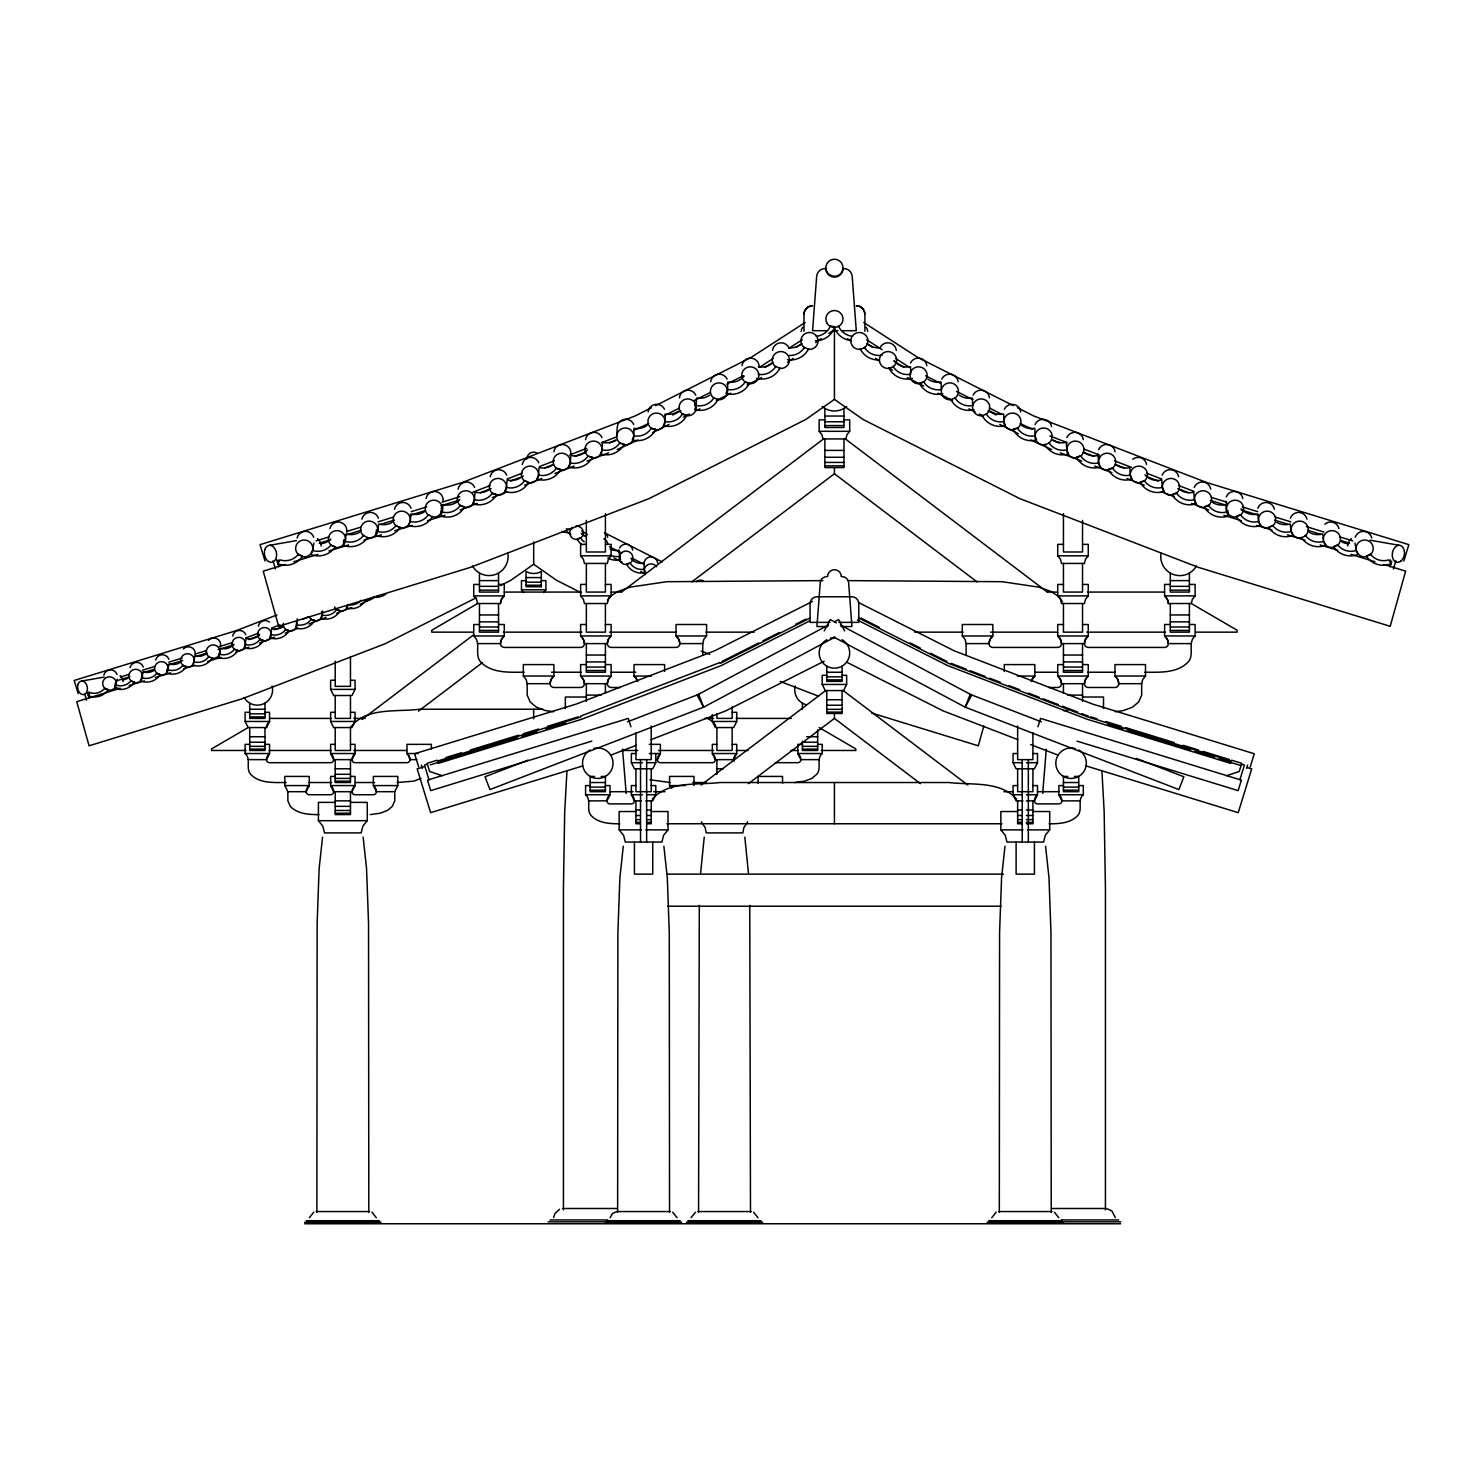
<?xml version="1.0" encoding="UTF-8"?>
<svg xmlns="http://www.w3.org/2000/svg" width="1483" height="1483" viewBox="0 0 1483 1483"><rect width="100%" height="100%" fill="white"/><g stroke="black" fill="none" stroke-linecap="round" stroke-linejoin="round"><path stroke-width="1.5" d="M655.69 429.94A8.583 8.453 1.4 0 0 664.792 419.392A8.583 8.453 1.4 0 0 651.612 414.554A8.583 8.453 1.4 0 0 651.519 428.402L655.69 429.403A20.058 19.742 1.4 0 1 632.277 439.95L633.816 435.854L634.001 428.309A16.739 16.498 1.4 0 0 647.144 425.399M651.519 428.402L655.69 429.403M699.309 905.316L698.567 1212.186M686.851 415.796A8.583 8.453 1.7 0 0 696.028 405.285A8.583 8.453 1.7 0 0 682.847 400.391A8.583 8.453 1.7 0 0 682.681 414.239L686.87 415.24A20.058 19.742 1.7 0 1 663.383 425.677L664.959 421.58L665.181 414.054A16.739 16.498 1.7 0 0 678.324 411.199M682.681 414.239L686.87 415.24M694.804 405.879L694.915 402.115M718.161 399.743A8.583 8.453 1.7 0 0 727.319 389.25A8.583 8.453 1.7 0 0 714.157 384.338A8.583 8.453 1.7 0 0 713.99 398.204L718.18 399.205A20.058 19.742 1.7 0 1 694.693 409.642L696.269 405.545L696.491 398.019A16.739 16.498 1.7 0 0 709.634 395.164M713.99 398.204L714.009 397.648A16.739 16.498 1.7 0 1 696.269 405.545M749.471 383.708A8.583 8.453 1.7 0 0 758.629 373.197A8.583 8.453 1.7 0 0 745.467 368.303A8.583 8.453 1.7 0 0 745.3 382.151L749.49 383.152A20.058 19.742 1.7 0 1 726.003 393.588L727.578 389.491L727.801 381.965A16.739 16.498 1.7 0 0 744.262 375.959M745.3 382.151L749.49 383.152M775.85 366.894A8.583 8.453 1.7 0 1 775.998 353.028A8.583 8.453 1.7 0 1 789.178 357.941A8.583 8.453 1.7 0 1 780.002 368.433L775.85 366.338A16.739 16.498 1.7 0 1 758.11 374.235M780.002 368.433L780.021 367.895A20.058 19.742 1.7 0 1 756.534 378.332M804.472 347.801A8.583 8.453 1.7 0 1 804.639 333.953A8.583 8.453 1.7 0 1 817.8 338.847A8.583 8.453 1.7 0 1 808.624 349.358L804.49 347.263A16.739 16.498 1.7 0 1 789.012 355.438M808.624 349.358L808.643 348.802A20.058 19.742 1.7 0 1 787.417 359.72M700.588 873.283L704.24 837.079M1042.679 793.479L1046.294 749.119M309.187 616.668A6.877 6.766 3.6 0 0 311.356 619.449L314.656 620.357A16.035 15.794 3.6 0 1 295.618 628.069L297.36 618.837M311.356 619.449L314.656 620.357M334.602 606.955A6.877 6.766 3.6 0 0 336.752 609.735L340.07 610.644A16.035 15.794 3.6 0 1 321.032 618.374L322.645 611.126M336.752 609.735L340.07 610.644M560.63 470.055A8.583 8.453 3.6 0 0 570.139 459.86A8.583 8.453 3.6 0 0 557.145 454.521A8.583 8.453 3.6 0 0 556.514 468.368L560.648 469.518A20.058 19.742 3.6 0 1 536.846 479.157L538.551 475.116L539.033 467.608A16.739 16.498 3.6 0 0 552.251 465.18M556.514 468.368L560.648 469.518M592.384 457.913A8.583 8.453 3.6 0 0 601.894 447.718A8.583 8.453 3.6 0 0 588.899 442.379A8.583 8.453 3.6 0 0 588.269 456.226L592.421 457.376A20.058 19.742 3.6 0 1 568.601 467.015L570.306 462.974L570.788 455.466A16.739 16.498 3.6 0 0 587.435 449.998M588.269 456.226L592.421 457.376M624.139 444.826A8.583 8.453 3.6 0 0 633.649 434.63A8.583 8.453 3.6 0 0 620.654 429.291A8.583 8.453 3.6 0 0 620.042 443.139L624.176 444.288A20.058 19.742 3.6 0 1 600.374 453.928L602.079 449.887L602.543 442.379A16.739 16.498 3.6 0 0 615.779 439.95M616.761 435.316L617.299 426.603A8.583 8.453 3.6 0 1 633.76 424.509M620.042 443.139L624.176 444.288M566.951 771.104L564.708 811.535L563.429 887.872L563.429 1209.868M212.106 658.322A6.877 6.766 5 0 0 219.91 650.37A6.877 6.766 5 0 0 209.622 645.846A6.877 6.766 5 0 0 208.862 656.895L212.143 657.896A16.035 15.794 5 0 1 192.92 665.144L194.885 655.949A13.403 13.199 5 0 0 205.525 654.281M208.862 656.895L208.899 656.468A13.403 13.199 5 0 1 194.366 661.956M237.762 650.777A6.877 6.766 5 0 0 245.566 642.806A6.877 6.766 5 0 0 235.278 638.283A6.877 6.766 5 0 0 234.518 649.35L237.799 650.333A16.035 15.794 5 0 1 218.576 657.581L220.541 648.386A13.403 13.199 5 0 0 233.962 644.345M218.576 657.581L220.541 648.386M234.518 649.35L237.799 650.333M263.418 640.916A6.877 6.766 5 0 0 271.222 632.963A6.877 6.766 5 0 0 260.934 628.44A6.877 6.766 5 0 0 260.174 639.488L263.455 640.489A16.035 15.794 5 0 1 244.232 647.737L246.197 638.543A13.403 13.199 5 0 0 259.618 634.502M260.174 639.488L263.455 640.489M283.364 623.323A6.877 6.766 5 0 0 285.83 629.645L289.111 630.646A16.035 15.794 5 0 1 269.887 637.894L271.852 628.699A13.403 13.199 5 0 0 282.493 627.012M285.83 629.645L289.111 630.646M432.517 516.436A20.058 19.742 5 0 1 408.474 525.501L410.272 521.497L410.939 513.989A16.739 16.498 5 0 0 424.231 511.895M428.402 515.194A8.583 8.453 5 0 1 429.366 501.365A8.583 8.453 5 0 1 442.231 507.019A8.583 8.453 5 0 1 432.461 516.974L428.457 514.638A16.739 16.498 5 0 1 410.272 521.497M464.531 507.52A8.583 8.453 5 0 0 474.3 497.565A8.583 8.453 5 0 0 461.435 491.911A8.583 8.453 5 0 0 460.471 505.74L464.587 506.982A20.058 19.742 5 0 1 440.544 516.047L441.044 510.412M440.544 516.047L442.342 512.043L443.009 504.554A16.739 16.498 5 0 0 459.786 499.493M460.471 505.74L464.587 506.982M496.601 495.211A8.583 8.453 5 0 0 506.37 485.256A8.583 8.453 5 0 0 493.505 479.602A8.583 8.453 5 0 0 492.541 493.431L496.657 494.673A20.058 19.742 5 0 1 472.614 503.738L474.412 499.734L475.079 492.226A16.739 16.498 5 0 0 488.37 490.15M492.541 493.431L496.657 494.673M506.482 487.425A16.739 16.498 5 0 0 524.667 480.585L528.727 482.364A20.058 19.742 5 0 1 504.683 491.429L506.482 487.425L507.149 479.917A16.739 16.498 5 0 0 520.44 477.841M524.611 481.122A8.583 8.453 5 0 1 525.575 467.293A8.583 8.453 5 0 1 538.44 472.947A8.583 8.453 5 0 1 528.671 482.902L524.667 480.585M160.145 675.025A6.877 6.766 7.5 0 0 168.283 667.406A6.877 6.766 7.5 0 0 158.199 662.438A6.877 6.766 7.5 0 0 156.957 673.449L160.201 674.598A16.035 15.794 7.5 0 1 140.663 680.994L143.035 671.892A13.403 13.199 7.5 0 0 153.731 670.687M156.957 673.449L160.201 674.598M186.191 667.072A6.877 6.766 7.5 0 0 194.347 659.453A6.877 6.766 7.5 0 0 184.263 654.485A6.877 6.766 7.5 0 0 183.021 665.496L186.246 666.627A16.035 15.794 7.5 0 1 166.726 673.041L167.245 669.055M166.726 673.041L169.099 663.939A13.403 13.199 7.5 0 0 179.795 662.734M183.021 665.496L186.246 666.627M343.407 543.445L343.889 539.701M367.562 537.291A20.058 19.742 7.5 0 1 343.166 545.299L345.131 541.388L346.114 533.917A16.739 16.498 7.5 0 0 359.479 532.416M363.52 535.882A8.583 8.453 7.5 0 1 365.078 522.109A8.583 8.453 7.5 0 1 377.683 528.319A8.583 8.453 7.5 0 1 367.506 537.828L363.595 535.344A16.739 16.498 7.5 0 1 345.131 541.388M400.076 527.892A8.583 8.453 7.5 0 0 410.253 518.364A8.583 8.453 7.5 0 0 397.666 512.154A8.583 8.453 7.5 0 0 396.091 525.927L400.15 527.355A20.058 19.742 7.5 0 1 375.737 535.363L376.478 529.765M375.737 535.363L377.702 531.452L378.684 523.981A16.739 16.498 7.5 0 0 392.068 522.461M396.091 525.927L400.15 527.355M246.085 750.472L211.531 750.472L211.531 748.934L248.18 727.56L266.495 727.56L269.554 721.461L269.554 712.303L264.975 712.303M394.756 791.7L397.796 785.582L397.796 776.425L373.382 776.425L373.382 785.582A8.008 8.008 0 0 1 376.422 791.7L394.756 791.7L394.756 800.857L392.309 806.344L387.415 810.478L380.093 813.222L370.324 814.593M473.355 632.147L431.757 632.147L431.757 630.238L477.563 603.525L500.457 603.525L501.514 599.28L504.276 595.888L504.276 584.432L498.548 584.432M732.157 744.355L736.736 744.355L736.736 753.531A8.008 8.008 0 0 0 733.696 759.63L715.362 759.63A3.059 3.059 0 0 1 712.322 762.688L660.398 762.688A3.059 3.059 0 0 1 657.358 759.63L660.398 753.531L660.398 744.355L649.294 744.355M702.757 643.603L703.813 639.358L706.575 635.966L706.575 624.51L676.026 624.51L676.026 635.966A10.01 10.01 0 0 1 679.844 643.603L702.757 643.603L702.757 655.041M794.758 782.523L804.528 781.152L811.85 778.408L816.744 774.293C821.99 768.268 815.91 758.777 822.231 753.531L822.231 744.355L817.652 744.355M1049.074 823.751C1059.066 823.862 1070.504 823.232 1077.789 815.502C1083.035 809.496 1076.955 800.004 1083.294 794.74L1083.294 785.582L1078.716 785.582M1141.688 683.682L1142.744 679.436L1145.506 676.044L1145.506 664.588L1114.975 664.588L1114.975 676.044A10.01 10.01 0 0 1 1118.794 683.682L1141.688 683.682L1141.688 695.119L1138.629 701.997L1132.53 707.15L1123.372 710.579L1115.235 711.729M1195.502 632.147L1237.119 632.147L1237.119 630.238L1191.312 603.525L1192.369 599.28L1195.131 595.888L1195.131 584.432L1189.403 584.432M1144.802 672.225C1159.521 672.207 1177.15 673.504 1188.254 661.919C1194.816 654.392 1187.197 642.528 1195.131 635.966L1195.131 624.51L1189.403 624.51M108.037 690.114A6.877 6.766 8.5 0 0 116.323 682.643A6.877 6.766 8.5 0 0 106.331 677.509A6.877 6.766 8.5 0 0 104.885 688.501L108.111 689.688A16.035 15.794 8.5 0 1 88.461 695.749L89.054 691.782M104.885 688.501L108.111 689.688M114.97 686.258L115.563 682.291M134.249 682.625A6.877 6.766 8.5 0 0 142.535 675.154A6.877 6.766 8.5 0 0 132.543 670.001A6.877 6.766 8.5 0 0 131.097 680.994L134.304 682.18A16.035 15.794 8.5 0 1 114.673 688.26L117.194 679.195M131.097 680.994L134.304 682.18M302.365 556.7A8.583 8.453 8.5 0 0 312.728 547.375A8.583 8.453 8.5 0 0 300.233 540.943A8.583 8.453 8.5 0 0 298.435 554.679L302.458 556.181A20.058 19.742 8.5 0 1 277.914 563.744L278.47 560.018M298.435 554.679L302.458 556.181M335.139 547.338A8.583 8.453 8.5 0 0 345.483 537.995A8.583 8.453 8.5 0 0 332.989 531.563A8.583 8.453 8.5 0 0 331.191 545.299L335.214 546.801A20.058 19.742 8.5 0 1 310.67 554.382L312.709 550.49L313.821 543.038M331.191 545.299L335.214 546.801M322.553 837.079L319.123 868.686L317.14 923.446L316.88 1212.186M623.286 846.237L619.875 877.843L617.892 932.603L617.632 1212.278M1004.973 846.237L1001.563 877.843L999.579 932.603L999.32 1212.278M983.859 725.947L978.298 745.801L871.522 712.989M1037.952 726.818L1040.547 718.402L1241.364 780.132L1238.138 790.643L1077.029 741.129M1239.918 779.687L1244.404 765.098L1241.475 764.19L1239.232 771.494L1226.775 775.646M1246.61 768.287L1247.592 765.117M1250.243 766.878L1254.266 753.753L1092.526 704.036L954.125 650.777L858.36 602.413M1390.053 566.821L1391.74 561.353M1393.39 568.953L1395.892 560.852M1403.808 561.056L1408.85 544.65L1206.68 482.513L1033.67 415.926L1017.394 407.714M553.548 1217.58L555.068 1213.354L559.517 1209.275M309.372 1217.728L313.766 1212.167M610.106 1217.728L612.46 1213.52L616.872 1211.555L670.297 1211.555M691.059 1217.728L695.453 1212.167M991.793 1217.728L996.187 1212.167M441.192 508.539L443.009 504.554M88.461 695.749L90.092 692.654A13.403 13.199 8.5 0 0 104.941 688.056M277.914 563.744L279.953 559.87A16.739 16.498 8.5 0 0 298.509 554.141M824.233 630.905L830.276 619.597L836.319 622.823M607.455 600.244L609.513 596.982L617.688 591.532L629.96 587.157L666.757 581.707L822.88 580.613M652.316 799.115C668.351 780.67 697.844 785.23 719.922 782.523L948.935 782.523C971.013 785.23 1000.506 780.67 1016.559 799.115M543.686 592.514L545.892 589.808L545.892 580.65L541.314 580.65M747.636 821.86L743.836 827.736L742.853 832.908L706.205 832.908L705.222 827.736L701.422 821.86M350.47 680.234L355.049 680.234L355.049 689.391L352.009 695.508L333.675 695.508L330.635 689.391L330.635 680.234L335.214 680.234M350.47 712.303L355.049 712.303L355.049 721.461L352.009 727.56L333.675 727.56L330.635 721.461L330.635 712.303L335.214 712.303M605.416 544.354L611.144 544.354L611.144 555.81L608.382 559.202L607.326 563.447L584.432 563.447L583.375 559.202L580.613 555.81L580.613 544.354L586.341 544.354M605.416 584.432L611.144 584.432L611.144 595.888L608.382 599.28L607.326 603.525L584.432 603.525L583.375 599.28L580.613 595.888L580.613 584.432L586.341 584.432M843.975 419.856L849.703 419.856L849.703 431.312L846.941 434.704L845.885 438.949L822.972 438.949L821.934 434.704L819.172 431.312L819.172 419.856L824.882 419.856M655.801 753.531L655.801 762.688L652.742 768.787L634.427 768.787L631.369 762.688L631.369 753.531L635.947 753.531M651.222 785.582L655.801 785.582L655.801 794.74L652.742 800.857L645.884 800.857M732.157 712.303L736.736 712.303L736.736 721.461L733.696 727.56L715.362 727.56L712.322 721.461L712.322 714.584M842.066 675.303L846.645 675.303L846.645 684.46L843.586 690.559L825.271 690.559L822.212 684.46L822.212 675.303L826.791 675.303M1082.534 544.354L1088.262 544.354L1088.262 555.81L1085.5 559.202L1084.444 563.447L1061.531 563.447L1060.475 559.202L1057.713 555.81L1057.713 544.354L1063.441 544.354M1082.534 584.432L1088.262 584.432L1088.262 595.888L1085.5 599.28L1084.444 603.525L1061.531 603.525L1060.475 599.28L1057.713 595.888L1057.713 584.432L1063.441 584.432M1032.909 753.531L1037.488 753.531L1037.488 762.688L1034.43 768.787L1016.115 768.787L1013.056 762.688L1013.056 753.531L1017.635 753.531M350.47 802.377L367.265 802.377L367.265 820.692L362.853 826.124L361.166 832.908L324.517 832.908L322.831 826.124L318.419 820.692L318.419 802.377L335.214 802.377M651.222 811.535L668.017 811.535L668.017 829.868L663.605 835.281L661.919 842.066L625.27 842.066L623.583 835.281L619.153 829.868L619.153 811.535L635.947 811.535M1032.909 811.535L1049.704 811.535L1049.704 829.868L1045.293 835.281L1043.587 842.066L1006.957 842.066L1005.27 835.281L1000.84 829.868L1000.84 811.535L1017.635 811.535M361.963 719.477L473.652 634.78M418.484 711.099L482.494 662.567M621.637 591.995L823.473 438.949M691.801 581.911L834.428 473.744L834.428 467.571M701.051 785.063L825.66 690.559M748.414 783.636L834.428 718.402L834.428 713.471M787.547 362.334L793.164 358.385M815.687 342.592L821.304 338.643M828.812 333.378L834.428 329.43L834.428 399.372L863.069 419.467L1019.841 498.64L1198.635 567.433L1390.201 626.308L1405.624 571.159L1383.732 564.43M533.676 541.87L533.676 564.244L510.782 580.335L500.494 585.525M834.428 399.372L805.807 419.467L649.016 498.64L470.222 567.433L278.656 626.308L263.233 571.159L285.125 564.43M805.139 322.497L751.214 357.347L655.542 405.656M759.556 367.283L773.144 358.515M788.659 348.486L802.229 339.718M765.024 367.506L772.791 362.482M796.111 347.411L801.932 343.648M828.496 624.992L697.158 695.064L703.628 707.187L834.966 637.115M834.558 621.748L838.599 619.597L844.624 630.905M1333.643 546.801L1337.592 544.762A16.739 16.498 -8.5 0 0 1356.148 550.49L1358.187 554.382A20.058 19.742 -8.5 0 1 1333.643 546.801L1337.666 545.299A8.583 8.453 -8.5 0 0 1335.868 531.563A8.583 8.453 -8.5 0 0 1323.374 537.995A8.583 8.453 -8.5 0 0 1333.736 547.338M1366.418 556.181L1370.348 554.141A16.739 16.498 -8.5 0 0 1388.904 559.87L1390.961 563.744A20.058 19.742 -8.5 0 1 1366.418 556.181L1370.44 554.679A8.583 8.453 -8.5 0 0 1368.624 540.943A8.583 8.453 -8.5 0 0 1356.148 547.375A8.583 8.453 -8.5 0 0 1366.492 556.7M651.482 407.714L635.187 415.926L462.195 482.513L260.007 544.65L265.068 561.056M648.646 423.563L633.982 430.2M665.088 415.259L679.492 407.992M693.877 400.725L710.338 392.42M726.781 384.116L743.224 375.811M672.615 414.98L680.864 410.828M638.135 440.006L617.169 449.553M652.539 432.721L669 424.416M683.403 417.131L689.576 414.017M695.749 410.902L699.865 408.826M716.326 400.521L730.73 393.236M747.191 384.931L761.595 377.646M379.166 595.48L360.332 604.211M476.228 597.779L385.358 643.659L242.322 698.697L89.073 745.801L76.727 701.681L120.383 688.26M812.554 601.394L714.732 650.777L576.331 704.036L414.591 753.753L418.632 766.878M721.98 661.474L758.851 642.862M762.929 640.804L779.316 632.537M795.704 624.269L805.936 619.097M720.312 663.364L810.441 617.855M809.44 621.043L721.294 665.552L581.614 719.292L438.171 763.393M824.177 661.196L725.799 710.858L651.074 739.609M1268.725 527.355L1272.692 525.39A16.739 16.498 -7.5 0 0 1291.155 531.452L1293.12 535.363A20.058 19.742 -7.5 0 1 1268.725 527.355L1272.766 525.927A8.583 8.453 -7.5 0 0 1271.209 512.154A8.583 8.453 -7.5 0 0 1258.604 518.364A8.583 8.453 -7.5 0 0 1268.781 527.892M1305.355 535.882L1301.37 537.828A8.583 8.453 -7.5 0 1 1291.174 528.319A8.583 8.453 -7.5 0 1 1303.779 522.109A8.583 8.453 -7.5 0 1 1305.355 535.882L1305.281 535.344A16.739 16.498 -7.5 0 0 1323.726 541.388L1325.709 545.299A20.058 19.742 -7.5 0 1 1301.295 537.291M1140.149 482.364L1144.209 480.585A16.739 16.498 -5 0 0 1162.375 487.425L1164.174 491.429A20.058 19.742 -5 0 1 1140.149 482.364L1144.246 481.122A8.583 8.453 -5 0 0 1143.282 467.293A8.583 8.453 -5 0 0 1130.435 472.947A8.583 8.453 -5 0 0 1140.186 482.902M1172.219 494.673L1176.279 492.894A16.739 16.498 -5 0 0 1194.445 499.734L1196.243 503.738A20.058 19.742 -5 0 1 1172.219 494.673L1176.316 493.431A8.583 8.453 -5 0 0 1175.352 479.602A8.583 8.453 -5 0 0 1162.505 485.256A8.583 8.453 -5 0 0 1172.256 495.211M1204.289 506.982L1208.348 505.202A16.739 16.498 -5 0 0 1226.515 512.043L1228.313 516.047A20.058 19.742 -5 0 1 1204.289 506.982L1208.385 505.74A8.583 8.453 -5 0 0 1207.422 491.911A8.583 8.453 -5 0 0 1194.575 497.565A8.583 8.453 -5 0 0 1204.326 507.52M1236.359 516.436L1240.418 514.638A16.739 16.498 -5 0 0 1258.585 521.497L1260.383 525.501A20.058 19.742 -5 0 1 1236.359 516.436L1240.455 515.194A8.583 8.453 -5 0 0 1239.491 501.365A8.583 8.453 -5 0 0 1226.645 507.019A8.583 8.453 -5 0 0 1236.396 516.974M1044.718 444.826L1048.833 443.139A8.583 8.453 -3.6 0 0 1048.203 429.291A8.583 8.453 -3.6 0 0 1035.208 434.63A8.583 8.453 -3.6 0 0 1044.718 444.826L1044.681 444.288A20.058 19.742 -3.6 0 0 1068.501 453.928L1066.796 449.887L1066.314 442.379A16.739 16.498 -3.6 0 1 1053.078 439.95M1076.454 457.376L1080.551 455.689A16.739 16.498 -3.6 0 0 1098.551 462.974L1100.256 467.015A20.058 19.742 -3.6 0 1 1076.454 457.376L1080.588 456.226A8.583 8.453 -3.6 0 0 1079.958 442.379A8.583 8.453 -3.6 0 0 1066.963 447.718A8.583 8.453 -3.6 0 0 1076.473 457.913M1108.209 469.518L1112.306 467.831A16.739 16.498 -3.6 0 0 1130.306 475.116L1132.011 479.157A20.058 19.742 -3.6 0 1 1108.209 469.518L1112.343 468.368A8.583 8.453 -3.6 0 0 1111.731 454.521A8.583 8.453 -3.6 0 0 1098.736 459.86A8.583 8.453 -3.6 0 0 1108.246 470.055M528.17 760.112L485.015 776.758L489.946 789.586L703.628 707.187L698.697 694.359L627.457 721.832M472.836 492.208L490.039 485.59M507.223 478.972L522.257 473.188M539.441 466.57L554.475 460.787M569.528 455.003L586.712 448.385M601.746 442.601L616.78 436.818M480.344 492.69L491.095 488.556M510.449 481.104L523.369 476.136M544.873 467.849L553.493 464.55M574.996 456.263L585.766 452.13M609.42 443.009L615.871 440.525M460.119 509.985L477.322 503.367M492.393 497.565L507.446 491.763M524.667 485.145L541.87 478.527M554.79 473.559L574.143 466.107M587.064 461.139L608.568 452.853M276.969 614.944L235.89 630.757L74.15 680.475L78.191 693.599M245.677 638.024L258.543 633.093M271.389 628.143L279.953 624.844M248.662 639.581L259.377 635.447M274.392 629.682L282.975 626.364M235.927 652.094L248.792 647.144M259.525 643.01L274.54 637.227M285.255 633.111L298.12 628.143M308.853 624.028L326.019 617.429M336.734 613.295L351.749 607.511M580.52 716.159L719.941 662.512M610.514 755.236L636.133 745.374M421.005 778.408L413.683 781.152L397.147 782.523M860.233 349.358L864.404 347.801A8.583 8.453 -1.7 0 0 864.237 333.953A8.583 8.453 -1.7 0 0 851.075 338.847A8.583 8.453 -1.7 0 0 860.233 349.358L860.214 348.802A20.058 19.742 -1.7 0 0 879.104 359.961M888.855 368.433L893.026 366.894A8.583 8.453 -1.7 0 0 892.859 353.028A8.583 8.453 -1.7 0 0 879.697 357.941A8.583 8.453 -1.7 0 0 888.855 368.433L888.855 367.895A20.058 19.742 -1.7 0 0 912.323 378.332M919.404 383.708A8.583 8.453 -1.7 0 1 910.228 373.197A8.583 8.453 -1.7 0 1 923.39 368.303A8.583 8.453 -1.7 0 1 923.557 382.151L919.404 383.708L923.538 381.613A16.739 16.498 -1.7 0 0 941.297 389.491L941.056 381.965A16.739 16.498 -1.7 0 1 927.913 379.11M950.714 399.743L954.867 398.204A8.583 8.453 -1.7 0 0 954.7 384.338A8.583 8.453 -1.7 0 0 941.538 389.25A8.583 8.453 -1.7 0 0 950.714 399.743L950.696 399.205A20.058 19.742 -1.7 0 0 974.164 409.642M580.539 537.828L577.221 539.497L580.539 537.828A13.403 13.199 -1.7 0 0 584.228 541.851M982.024 415.796L986.176 414.239A8.583 8.453 -1.7 0 0 986.01 400.391A8.583 8.453 -1.7 0 0 972.848 405.285A8.583 8.453 -1.7 0 0 982.024 415.796L982.006 415.24A20.058 19.742 -1.7 0 0 1005.474 425.677L1003.898 421.58L1003.676 414.054A16.739 16.498 -1.7 0 1 990.533 411.199M626.697 564.115L630.015 562.873A13.403 13.199 -1.7 0 0 644.215 569.194L645.476 572.457A16.035 15.794 -1.7 0 1 626.697 564.115L630.034 563.318A6.877 6.766 -1.7 0 0 629.904 552.232A6.877 6.766 -1.7 0 0 619.375 556.144A6.877 6.766 -1.7 0 0 626.697 564.541M1013.167 429.403L1017.338 427.864A16.739 16.498 -1.4 0 0 1035.041 435.854L1036.598 439.95A20.058 19.742 -1.4 0 1 1013.167 429.403L1017.357 428.402A8.583 8.453 -1.4 0 0 1017.264 414.554A8.583 8.453 -1.4 0 0 1004.065 419.392A8.583 8.453 -1.4 0 0 1013.186 429.94M316.083 540.887L329.356 536.809M347.022 531.377L360.295 527.299M377.98 521.868L393.458 517.104M411.143 511.672L426.603 506.908M442.082 502.162L459.767 496.731M319.234 543.204L330.301 539.812M345.78 535.048L361.259 530.284M381.168 524.166L394.441 520.088M409.92 515.342L425.399 510.578M440.877 505.814L458.581 500.383M293.894 561.742L317.974 554.345M328.911 550.972L348.616 544.928M363.947 540.22L381.465 534.825M394.589 530.784L412.107 525.408M427.438 520.7L444.937 515.324M120.253 677.082L129.077 674.376M142.294 670.297L155.511 666.238M168.747 662.178L181.964 658.118M195.181 654.04L206.211 650.666M219.428 646.588L232.646 642.528M116.601 680.827L129.837 676.767M143.054 672.707L154.084 669.315M167.319 665.237L182.743 660.491M195.978 656.431L207.008 653.039M218.038 649.665L233.461 644.92M129.114 685.572L144.389 680.882M155.307 677.527L170.601 672.837M183.688 668.814L194.607 665.459M207.694 661.437L220.8 657.395M427.123 763.319L437.207 760.223M446.012 757.498L461.454 752.752M470.278 750.046L518.79 735.142M523.184 733.788L538.626 729.043M547.449 726.336L578.314 716.845M437.466 761.094L580.817 717.031M423.712 766.878L417.168 768.88L430.626 812.665L582.763 765.914M430.274 764.857L517.586 738.015M521.942 736.68L537.235 731.99M545.966 729.302L565.616 723.259M591.828 741.129L430.719 790.643L427.493 780.132L628.329 718.402L630.905 726.818M269.739 545.299L296.507 540.591M81.936 680.994L104.236 677.082M826.383 330.69L812.573 330.69L816.67 276.32A8.416 8.36 0 0 1 825.067 268.571L825.846 268.571A8.583 8.546 0 0 0 834.428 277.117A8.583 8.546 0 0 0 843.011 268.571L843.808 268.571A8.416 8.36 0 0 1 852.187 276.32L856.284 330.69L842.492 330.69M833.279 330.69L837.876 330.69M824.882 416.037L843.975 416.037M824.882 421.765L843.975 421.765M824.882 425.584L843.975 425.584M819.172 431.312L849.703 431.312M824.882 450.406L843.975 450.406M824.882 457.265L843.975 457.265M824.882 462.418L843.975 462.418M824.882 465.847L843.975 465.847M580.613 555.81L611.144 555.81M1057.713 555.81L1088.262 555.81M526.057 577.591L541.314 577.591M479.454 580.613L498.548 580.613M526.057 580.65L521.478 580.65L521.478 589.808L523.684 592.514M848.276 580.613L1002.1 581.707L1038.916 587.157L1051.169 591.532L1059.363 596.982L1062.421 601.876M1170.309 580.613L1189.403 580.613M526.057 582.17L541.314 582.17M479.454 584.432L473.744 584.432L473.744 595.888L476.506 599.28L477.563 603.525M1170.309 584.432L1164.6 584.432L1164.6 595.888A10.01 10.01 0 0 1 1168.4 603.525L1191.312 603.525M526.057 585.229L541.314 585.229M479.454 586.341L498.548 586.341M1170.309 586.341L1189.403 586.341M521.478 589.808L545.892 589.808M479.454 590.16L498.548 590.16M1170.309 590.16L1189.403 590.16M504.276 592.069L581.206 592.069M611.237 592.069L621.507 592.069M1047.369 592.069L1057.62 592.069M1087.651 592.069L1164.6 592.069M473.744 595.888L504.276 595.888A10.01 10.01 0 0 0 500.457 603.525M580.613 595.888L611.144 595.888M1057.713 595.888L1088.262 595.888M1195.131 595.888L1164.6 595.888L1167.362 599.28L1168.4 603.525M479.454 614.963L498.548 614.963M1170.309 614.963L1189.403 614.963M479.454 621.84L498.548 621.84M1170.309 621.84L1189.403 621.84M829.998 622.378L810.07 622.378L810.07 603.637A6.877 6.877 0 0 1 816.948 596.778L851.928 596.778A6.877 6.877 0 0 1 858.787 603.637L858.787 622.378L838.859 622.378M479.454 624.51L473.744 624.51L473.744 635.966C481.66 642.528 474.059 654.392 480.603 661.919C491.707 673.504 509.336 672.207 524.055 672.225M498.548 624.51L504.276 624.51L504.276 635.966A10.01 10.01 0 0 0 500.457 643.603L477.563 643.603M586.341 624.51L580.613 624.51L580.613 635.966A10.01 10.01 0 0 1 584.432 643.603L607.326 643.603A3.819 3.819 0 0 0 611.144 647.422L676.026 647.422A3.819 3.819 0 0 0 679.844 643.603L678.788 639.358L676.026 635.966L706.575 635.966M605.416 624.51L611.144 624.51L611.144 635.966A10.01 10.01 0 0 0 607.326 643.603L608.382 639.358L611.144 635.966L580.613 635.966L583.375 639.358L584.432 643.603A3.819 3.819 0 0 1 580.613 647.422L504.276 647.422A3.819 3.819 0 0 1 500.457 643.603L501.514 639.358L504.276 635.966L473.744 635.966M1063.441 624.51L1057.713 624.51L1057.713 635.966A10.01 10.01 0 0 1 1061.531 643.603L1084.444 643.603A3.819 3.819 0 0 0 1088.262 647.422L1164.6 647.422A3.819 3.819 0 0 0 1168.4 643.603L1191.312 643.603M1082.534 624.51L1088.262 624.51L1088.262 635.966A10.01 10.01 0 0 0 1084.444 643.603L1085.5 639.358L1088.262 635.966L1057.713 635.966L1060.475 639.358L1061.531 643.603A3.819 3.819 0 0 1 1057.713 647.422L992.831 647.422A3.819 3.819 0 0 1 989.013 643.603L966.119 643.603L965.062 639.358L962.3 635.966L962.3 624.51L992.831 624.51L992.831 635.966A10.01 10.01 0 0 0 989.013 643.603L990.069 639.358L992.831 635.966L962.3 635.966M1170.309 624.51L1164.6 624.51L1164.6 635.966A10.01 10.01 0 0 1 1168.4 643.603L1167.362 639.358L1164.6 635.966L1195.131 635.966M827.866 626.549L816.948 626.549L820.229 582.8A6.729 6.729 0 0 1 826.939 576.572L827.57 576.572A6.877 6.877 0 0 1 834.428 569.713A6.877 6.877 0 0 1 841.306 576.572L841.918 576.572A6.729 6.729 0 0 1 848.647 582.8L851.928 626.549L840.991 626.549M479.454 626.994L498.548 626.994M1170.309 626.994L1189.403 626.994M479.454 630.423L498.548 630.423M1170.309 630.423L1189.403 630.423M503.404 632.147L582.003 632.147M609.513 632.147L676.026 632.147M705.815 632.147L754.05 632.147M914.826 632.147L963.06 632.147M990.625 632.147L1057.713 632.147M1086.854 632.147L1165.453 632.147M586.341 655.041L605.416 655.041M1063.441 655.041L1082.534 655.041M586.341 661.919L605.416 661.919M1063.441 661.919L1082.534 661.919M586.341 664.588L580.613 664.588L580.613 676.044A10.01 10.01 0 0 1 584.432 683.682L607.326 683.682A3.819 3.819 0 0 0 611.144 687.482L620.302 687.482M605.416 664.588L611.144 664.588L611.144 676.044A10.01 10.01 0 0 0 607.326 683.682L608.382 679.436L611.144 676.044L580.613 676.044L583.375 679.436L584.432 683.682A3.819 3.819 0 0 1 580.613 687.482L553.901 687.482A3.819 3.819 0 0 1 550.082 683.682L527.169 683.682L526.113 679.436L523.351 676.044L523.351 664.588L553.901 664.588L553.901 676.044A10.01 10.01 0 0 0 550.082 683.682L551.138 679.436L553.901 676.044L523.351 676.044M1063.441 664.588L1057.713 664.588L1057.713 676.044A10.01 10.01 0 0 1 1061.531 683.682L1084.444 683.682A3.819 3.819 0 0 0 1088.262 687.482L1114.975 687.482A3.819 3.819 0 0 0 1118.794 683.682L1117.737 679.436L1114.975 676.044L1145.506 676.044M1082.534 664.588L1088.262 664.588L1088.262 676.044A10.01 10.01 0 0 0 1084.444 683.682L1085.5 679.436L1088.262 676.044L1057.713 676.044L1060.475 679.436L1061.531 683.682A3.819 3.819 0 0 1 1057.713 687.482L1048.555 687.482M586.341 667.072L605.416 667.072M1063.441 667.072L1082.534 667.072M586.341 670.501L605.416 670.501M1063.441 670.501L1082.534 670.501M551.435 672.225L581.114 672.225M611.144 672.225L635.799 672.225M826.791 672.244L842.066 672.244M1034.819 672.225L1057.713 672.225M1087.762 672.225L1115.142 672.225M651.5 676.044L634.038 676.044L634.038 664.588L664.588 664.588L664.588 671.465M1017.375 676.044L1034.819 676.044L1034.819 664.588L1004.288 664.588L1004.288 671.465M826.791 676.823L842.066 676.823M826.791 679.881L842.066 679.881M822.212 684.46L846.645 684.46M330.635 689.391L355.049 689.391M586.341 695.119L601.171 695.119M1067.686 695.119L1082.534 695.119M586.341 697.029L565.338 697.029L565.338 708.485M1082.534 697.029L1103.519 697.029L1103.519 708.485M826.791 699.735L842.066 699.735M826.791 705.222L842.066 705.222M249.7 709.245L264.975 709.245M542.852 709.245L419.17 709.245C396.814 712.211 365.374 706.853 350.47 727.56L350.47 750.472L335.214 750.472L335.214 727.56M826.791 709.337L842.066 709.337M1063.441 710.579L1067.686 710.579M826.791 712.1L842.066 712.1M249.7 712.303L245.121 712.303L245.121 721.461L248.18 727.56M249.7 713.824L264.975 713.824M249.7 716.882L264.975 716.882M269.554 718.402L331.172 718.402M353.825 718.402L365.152 718.402M704.481 718.402L713.545 718.402M736.198 718.402L791.329 718.402M245.121 721.461L269.554 721.461A8.008 8.008 0 0 0 266.495 727.56M330.635 721.461L355.049 721.461M712.322 721.461L736.736 721.461M249.7 736.736L264.975 736.736M806.752 736.736L817.652 736.736M249.7 742.223L264.975 742.223M802.396 742.223L817.652 742.223M249.7 744.355L245.121 744.355L245.121 753.531C251.461 758.777 245.381 768.268 250.627 774.293C259.729 783.765 274.207 782.468 286.219 782.523M264.975 744.355L269.554 744.355L269.554 753.531A8.008 8.008 0 0 0 266.495 759.63L248.18 759.63M335.214 744.355L330.635 744.355L330.635 753.531A8.008 8.008 0 0 1 333.675 759.63L352.009 759.63A3.059 3.059 0 0 0 355.049 762.688L406.972 762.688A3.059 3.059 0 0 0 410.012 759.63L416.89 759.63M350.47 744.355L355.049 744.355L355.049 753.531A8.008 8.008 0 0 0 352.009 759.63L355.049 753.531L330.635 753.531L333.675 759.63A3.059 3.059 0 0 1 330.635 762.688L269.554 762.688A3.059 3.059 0 0 1 266.495 759.63L269.554 753.531L245.121 753.531M716.901 744.355L712.322 744.355L712.322 753.531A8.008 8.008 0 0 1 715.362 759.63L712.322 753.531L736.736 753.531L733.696 759.63A3.059 3.059 0 0 0 734.104 761.15M802.396 744.355L797.817 744.355L797.817 753.531A8.008 8.008 0 0 1 800.857 759.63L819.191 759.63M249.7 746.338L264.975 746.338M802.396 746.338L817.652 746.338M249.7 749.1L264.975 749.1M802.396 749.1L817.652 749.1M269.127 750.472L331.321 750.472M353.751 750.472L406.972 750.472M621.562 750.472L637.764 750.472M658.563 750.472L713.62 750.472M736.05 750.472L748.044 750.472M791.032 750.472L798.243 750.472M821.267 750.472L855.821 750.472L855.821 748.934L819.191 727.56M418.076 753.531L406.972 753.531L406.972 744.355L431.386 744.355L431.386 748.934M649.294 753.531L660.398 753.531A8.008 8.008 0 0 0 657.358 759.63M822.231 753.531L797.817 753.531L800.857 759.63A3.059 3.059 0 0 1 797.817 762.688L775.201 762.688M631.369 762.688L642.473 762.688M646.922 762.688L655.801 762.688M1013.056 762.688L1021.935 762.688M1026.384 762.688L1037.488 762.688M335.214 768.787L350.47 768.787M716.901 768.787L723.444 768.787M335.214 774.293L350.47 774.293M335.214 776.425L330.635 776.425L330.635 785.582A8.008 8.008 0 0 1 333.675 791.7L352.009 791.7A3.059 3.059 0 0 0 355.049 794.74L373.382 794.74A3.059 3.059 0 0 0 376.422 791.7L373.382 785.582L397.796 785.582M350.47 776.425L355.049 776.425L355.049 785.582A8.008 8.008 0 0 0 352.009 791.7L355.049 785.582L330.635 785.582L333.675 791.7A3.059 3.059 0 0 1 330.635 794.74L309.261 794.74A3.059 3.059 0 0 1 306.202 791.7L287.869 791.7L284.829 785.582L284.829 776.425L309.261 776.425L309.261 785.582A8.008 8.008 0 0 0 306.202 791.7L309.261 785.582L284.829 785.582M594.516 776.425L590.16 776.425L590.16 791.7L605.416 791.7L605.416 776.425L601.06 776.425M1067.797 776.425L1063.441 776.425L1063.441 791.7L1078.716 791.7L1078.716 776.425L1074.341 776.425M335.214 778.408L350.47 778.408M335.214 781.152L350.47 781.152M308.927 782.523L331.617 782.523M355.049 782.523L374.606 782.523M590.16 782.523L605.416 782.523M670.223 782.523L650.017 779.78M692.765 782.523L706.279 782.523M1063.441 782.523L1078.716 782.523M590.16 785.582L585.581 785.582L585.581 794.74C591.902 800.004 585.822 809.496 591.068 815.502C598.353 823.232 609.81 823.862 619.783 823.751M605.416 785.582L609.995 785.582L609.995 794.74A8.008 8.008 0 0 0 606.955 800.857L588.621 800.857M635.947 785.582L631.369 785.582L631.369 794.74A8.008 8.008 0 0 1 634.427 800.857L641.305 800.857M693.988 785.582L693.988 776.425L669.556 776.425L669.556 785.582L685.109 785.582M1017.635 785.582L1013.056 785.582L1013.056 794.74L1016.115 800.857L1022.992 800.857M1032.909 785.582L1037.488 785.582L1037.488 794.74A8.008 8.008 0 0 0 1034.43 800.857L1026.366 800.857M1063.441 785.582L1058.862 785.582L1058.862 794.74A8.008 8.008 0 0 1 1061.921 800.857L1080.236 800.857M590.16 787.102L605.416 787.102M1063.441 787.102L1078.716 787.102M590.16 790.161L605.416 790.161M1063.441 790.161L1078.716 790.161M609.995 791.7L633.037 791.7M653.688 791.7L664.959 791.7M1003.898 791.7L1012.945 791.7M1037.488 791.7L1058.862 791.7M585.581 794.74L609.995 794.74L606.955 800.857A3.059 3.059 0 0 0 609.995 803.897L631.369 803.897A3.059 3.059 0 0 0 634.427 800.857L631.369 794.74L642.473 794.74M646.922 794.74L655.801 794.74M1013.056 794.74L1021.935 794.74M1026.384 794.74L1037.488 794.74L1034.43 800.857A3.059 3.059 0 0 0 1037.488 803.897L1058.862 803.897A3.059 3.059 0 0 0 1061.921 800.857L1058.862 794.74L1083.294 794.74M335.214 800.857L350.47 800.857M335.214 806.344L350.47 806.344M635.947 810.015L640.322 810.015M646.866 810.015L651.222 810.015M1017.635 810.015L1022.009 810.015M1026.366 810.015L1032.909 810.015M335.214 810.478L350.47 810.478M335.214 813.222L350.47 813.222M319.049 814.593C309.057 814.686 297.601 814.074 290.316 806.344L287.869 800.857L287.869 791.7M635.947 815.502L640.322 815.502M646.866 815.502L651.222 815.502M1017.635 815.502L1022.009 815.502M1026.366 815.502L1032.909 815.502M635.947 819.636L640.322 819.636M646.866 819.636L651.222 819.636M1017.635 819.636L1022.009 819.636M1026.366 819.636L1032.909 819.636M318.419 820.692L367.265 820.692M635.947 822.379L640.322 822.379M646.866 822.379L651.222 822.379M1017.635 822.379L1022.009 822.379M1026.366 822.379L1032.909 822.379M640.322 823.751L635.947 823.751L635.947 800.857M646.866 823.751L651.222 823.751L651.222 800.857M666.924 823.751L1001.933 823.751M1022.009 823.751L1017.635 823.751L1017.635 800.857M1026.366 823.751L1032.909 823.751L1032.909 800.857M619.153 829.868L641.36 829.868M645.809 829.868L668.017 829.868M1000.84 829.868L1023.048 829.868M1027.497 829.868L1049.704 829.868M667.758 874.136L1003.416 874.136M667.758 906.206L1001.099 906.206M562.483 1208.497L617.188 1208.497M1051.669 1208.497L1106.392 1208.497L1111.898 1210.944L1115.309 1217.58M316.12 1211.555L369.564 1211.555M697.807 1211.555L751.251 1211.555M998.56 1211.555L1051.985 1211.555M550.082 1219.953L607.733 1219.953M1061.124 1219.953L1118.794 1219.953M306.202 1220.713L379.481 1220.713M606.955 1220.713L680.234 1220.713M687.89 1220.713L761.168 1220.713M988.642 1220.713L1061.921 1220.713M548.172 1221.844L608.234 1221.844M1060.642 1221.844L1120.703 1221.844M304.664 1222.233L381.001 1222.233M605.416 1222.233L681.754 1222.233M686.351 1222.233L762.688 1222.233M987.103 1222.233L1063.441 1222.233M304.664 1223.753L1120.703 1223.753M553.641 711.729L545.503 710.579L536.327 707.15L530.228 701.997L527.169 695.119L527.169 683.682M1370.125 540.201L1399.118 545.299M1211.314 497.398L1226.775 502.162M1242.253 506.908L1257.732 511.672M1275.417 517.104L1290.877 521.868M1306.356 526.613L1324.041 532.063M1339.52 536.809L1352.774 540.887M1210.276 500.383L1225.774 505.128M1241.252 509.892L1258.937 515.342M1274.435 520.088L1287.689 524.166M1307.598 530.284L1320.871 534.362M1340.78 540.479L1349.623 543.204M1223.92 515.324L1241.438 520.7M1256.75 525.408L1272.08 530.117M1287.411 534.825L1304.929 540.22M1320.241 544.928L1337.759 550.304M1350.902 554.345L1374.982 561.742M1090.543 716.845L1097.16 718.866M1105.984 721.591L1121.408 726.336M1125.819 727.69L1174.332 742.594M1183.156 745.3L1198.598 750.046M1203.01 751.399L1229.463 759.537M1231.669 760.223L1241.753 763.319M1231.391 761.094L1088.04 717.031L948.545 663.364L858.435 617.855M1107.616 724.612L1122.909 729.302M1127.265 730.637L1190.571 750.101M1194.946 751.436L1214.577 757.479M1218.952 758.814L1240.77 765.525M1247.333 767.545L1251.689 768.88L1238.231 812.665L1086.094 765.914M1230.686 763.393L1087.261 719.292L947.581 665.552L857.378 620.005M442.082 775.646L429.625 771.494L427.382 764.19L424.472 765.098L428.958 779.687M1032.743 429.366L1020.211 423.563M1049.927 435.983L1067.111 442.601M1084.295 449.219L1099.348 455.003M1114.382 460.787L1131.566 467.405M1146.6 473.188L1161.652 478.972M1178.837 485.59L1193.871 491.374M1052.986 440.525L1059.437 443.009M1083.109 452.13L1093.861 456.263M1115.383 464.55L1123.984 467.849M1147.657 476.97L1158.408 481.104M1177.78 488.556L1188.532 492.69M1051.688 449.553L1030.741 440.006M1060.289 452.853L1081.811 461.139M1094.714 466.107L1111.935 472.725M1126.987 478.527L1144.209 485.145M1161.411 491.763L1174.314 496.731M1191.535 503.367L1208.738 509.985M951.066 663.346L966.082 669.111M970.383 670.761L985.379 676.545M989.68 678.194L1000.395 682.328M1008.978 685.628L1019.711 689.743M1028.294 693.062L1039.008 697.177M1043.29 698.827L1058.306 704.61M1062.607 706.26L1077.622 712.044M1081.904 713.694L1088.337 716.159M1041.4 721.832L970.179 694.359L965.229 707.187L1178.911 789.586L1183.86 776.758L1136.367 758.443M1017.783 739.609L943.058 710.858L846.737 662.215M1030.592 744.54L1058.343 755.236M701.218 651.056L709.764 654.337M780.225 681.457L818.653 696.231M1013.315 405.656L917.662 357.347L863.736 322.497M925.633 375.811L940.037 383.077M956.479 391.382L972.922 399.687M989.383 407.992L1001.711 414.22M988.012 410.828L996.242 414.98M907.262 377.646L923.724 385.969M938.127 393.236L952.531 400.521M968.992 408.826L975.165 411.94M979.281 414.017L983.396 416.093M999.857 424.416L1018.395 433.759M860.881 618.059L879.308 627.365M910.024 642.862L920.257 648.034M930.49 653.206L946.877 661.474M604.397 532.712L662.141 561.872M609.402 546.782L621.637 552.974M631.814 558.109L644.048 564.281A6.877 6.766 -1.7 0 1 650.184 556.941A6.877 6.766 -1.7 0 1 657.692 562.984M613.851 557.942L622.119 562.113M640.712 571.493L644.845 573.587M581.262 592.792L556.588 580.335L533.676 564.244M840.36 624.992L971.699 695.064L965.229 707.187L833.909 637.115M866.628 339.718L882.144 349.747M895.732 358.515L909.301 367.283M866.925 343.648L872.764 347.411M894.138 361.222L903.851 367.506M581.707 530.914L587.472 534.621M582.356 534.325L586.193 536.809M1054.357 1212.167L1058.751 1217.728M753.605 1212.167L757.998 1217.728M672.67 1212.167L677.064 1217.728M371.918 1212.167L376.311 1217.728M707.076 717.976L713.62 722.332L715.807 725.817M847.553 338.643L851.316 341.275M875.693 358.385L879.438 361.018M888.818 367.599L892.562 370.231M567.173 531.804L570.899 534.418M845.384 438.949L1047.22 591.995M834.428 473.744L977.056 581.911M843.197 690.559L967.806 785.063M834.428 718.402L920.442 783.636M669.556 785.582L671.78 788.289M610.032 549.007A13.403 13.199 -1.7 0 0 618.986 550.323L620.432 559.629A16.035 15.794 -1.7 0 1 607.826 557.96M618.986 550.323L620.432 559.629M421.283 765.117L422.247 768.287M276.561 559.517L278.804 566.821M272.983 560.852L275.467 568.953M87.497 692.728L89.184 698.215M84.661 693.896L86.589 700.143M1045.571 846.237L1049 877.843L1050.965 932.603L1051.225 1212.278M744.818 837.079L748.47 873.283M663.883 846.237L667.313 877.843L669.278 932.603L669.537 1212.278M622.563 749.119L626.178 793.479M363.131 837.079L366.561 868.686L368.544 923.446L368.804 1212.186M1390.405 560.018L1390.961 563.744M1355.036 543.038L1356.148 550.49M1323.485 539.515L1322.743 533.917A16.739 16.498 -7.5 0 1 1309.378 532.416M1291.155 531.452L1290.173 523.981A16.739 16.498 -7.5 0 1 1276.807 522.461M1258.585 521.497L1257.936 513.989A16.739 16.498 -5 0 1 1241.141 508.929M1227.831 510.412L1228.313 516.047M1226.515 512.043L1225.866 504.554A16.739 16.498 -5 0 1 1212.575 502.459M1194.445 499.734L1193.796 492.226A16.739 16.498 -5 0 1 1180.505 490.15M1162.375 487.425L1161.727 479.917A16.739 16.498 -5 0 1 1144.932 474.875M1101.925 771.104L1104.149 811.535L1105.428 887.872L1105.428 1209.868M1130.306 475.116L1129.842 467.608A16.739 16.498 -3.6 0 1 1116.606 465.18M1098.551 462.974L1098.087 455.466A16.739 16.498 -3.6 0 1 1084.852 453.057M1048.833 443.139L1048.796 442.601A16.739 16.498 -3.6 0 0 1066.796 449.887M986.176 414.239L986.158 413.701A16.739 16.498 -1.7 0 0 1003.898 421.58M954.867 398.204L954.848 397.648A16.739 16.498 -1.7 0 0 972.588 405.545L972.366 398.019A16.739 16.498 -1.7 0 1 959.223 395.164M893.026 366.894L893.007 366.338A16.739 16.498 -1.7 0 0 910.747 374.235L910.525 366.709A16.739 16.498 -1.7 0 1 894.064 360.684M864.404 347.801L864.385 347.263A16.739 16.498 -1.7 0 0 882.125 355.141M644.215 569.194L644.03 563.169A13.403 13.199 -1.7 0 1 630.868 558.35M749.749 905.316L750.491 1212.186M1035.041 435.854L1034.856 428.309A16.739 16.498 -1.4 0 1 1021.731 425.399M1189.403 572.976L1189.403 592.069L1170.309 592.069L1170.309 572.976M1189.403 603.525L1189.403 632.147L1170.309 632.147L1170.309 603.525M1082.534 520.422L1082.534 551.991L1063.441 551.991L1063.441 513.656M1082.534 563.447L1082.534 592.069L1063.441 592.069L1063.441 563.447M1082.534 603.525L1082.534 632.147L1063.441 632.147L1063.441 603.525M1082.534 643.603L1082.534 672.225L1063.441 672.225L1063.441 643.603M1082.534 683.682L1082.534 701.403M1063.441 683.682L1063.441 692.839M1034.43 842.066L1034.43 874.136L1016.115 874.136L1016.115 842.066M1032.909 732.75L1032.909 759.63L1017.635 759.63L1017.635 726.04M1032.909 768.787L1032.909 791.7L1017.635 791.7L1017.635 768.787M1028.331 759.63L1028.331 842.066M1022.213 759.63L1022.213 842.066M966.119 643.603L966.119 655.041M864.886 314.303A8.583 8.564 0 0 0 856.284 305.739A8.583 8.564 0 0 1 864.886 314.211L864.886 331.302M843.975 408.418L843.975 427.493L824.882 427.493L824.882 408.418M843.975 438.949L843.975 467.571L824.882 467.571L824.882 438.949M842.066 666.145L842.066 681.401L826.791 681.401L826.791 666.145M842.066 690.559L842.066 713.471L826.791 713.471L826.791 690.559M834.428 782.523L834.428 823.751M817.652 729.858L817.652 750.472L802.396 750.472L802.396 741.315M803.99 314.303A8.583 8.564 0 0 1 812.573 305.739A8.583 8.564 0 0 0 803.99 314.211L803.99 331.302M802.396 703.146L802.396 709.245M782.542 783.302L782.542 776.425L758.11 776.425L758.11 783.302M732.157 706.965L732.157 718.402L716.901 718.402L716.901 713.824M732.157 727.56L732.157 750.472L716.901 750.472L716.901 727.56M716.901 759.63L716.901 774.293M652.742 842.066L652.742 874.136L634.427 874.136L634.427 842.066M651.222 726.04L651.222 759.63L635.947 759.63L635.947 732.75M651.222 768.787L651.222 791.7L635.947 791.7L635.947 768.787M646.644 759.63L646.644 842.066M640.526 759.63L640.526 842.066M605.416 513.656L605.416 551.991L586.341 551.991L586.341 520.422M605.416 563.447L605.416 592.069L586.341 592.069L586.341 563.447M605.416 603.525L605.416 632.147L586.341 632.147L586.341 603.525M605.416 643.603L605.416 672.225L586.341 672.225L586.341 643.603M605.416 683.682L605.416 692.839M586.341 683.682L586.341 701.403M533.676 709.245L533.676 718.866M498.548 572.976L498.548 592.069L479.454 592.069L479.454 572.976M498.548 603.525L498.548 632.147L479.454 632.147L479.454 603.525M350.47 656.58L350.47 686.351L335.214 686.351L335.214 661.158M350.47 695.508L350.47 718.402L335.214 718.402L335.214 695.508M350.47 759.63L350.47 782.523L335.214 782.523L335.214 759.63M350.47 791.7L350.47 814.593L335.214 814.593L335.214 791.7M264.975 703.146L264.975 718.402L249.7 718.402L249.7 703.146M264.975 727.56L264.975 750.472L249.7 750.472L249.7 727.56M842.066 639.692A15.275 15.275 0 0 1 846.126 662.734A15.275 15.275 0 0 1 822.731 662.734A15.275 15.275 0 0 1 826.791 639.692M830.48 638.172A15.275 15.275 0 0 1 834.428 637.653M593.83 748.452A15.275 15.275 0 0 1 612.813 765.858A15.275 15.275 0 0 1 589.029 775.702A15.275 15.275 0 0 1 590.16 749.972M1078.716 749.972A15.275 15.275 0 0 1 1079.828 775.702A15.275 15.275 0 0 1 1056.044 765.858A15.275 15.275 0 0 1 1075.027 748.452M507.798 553.14A19.075 19.075 0 0 1 472.484 566.005M1196.392 566.005A19.075 19.075 0 0 1 1161.059 553.14M846.7 406.509A19.075 19.075 0 0 1 822.157 406.509M585.544 439.691A8.583 8.453 3.6 0 1 601.987 437.596M648.145 411.977A8.583 8.453 1.4 0 1 664.514 409.271M553.789 451.814A8.583 8.453 3.6 0 1 563.429 444.566A8.583 8.453 3.6 0 1 570.807 454.076M742.019 365.708A8.583 8.453 1.7 0 1 751.418 358.144A8.583 8.453 1.7 0 1 759.111 367.395M710.728 381.761A8.583 8.453 1.7 0 1 727.096 379.129M679.418 397.796A8.583 8.453 1.7 0 1 695.787 395.164M1066.87 437.596A8.583 8.453 -3.6 0 1 1083.313 439.691M1004.362 409.271A8.583 8.453 -1.4 0 1 1020.712 411.977M1099.756 458.117A8.583 8.453 -3.6 0 1 1098.05 454.076M1098.625 449.738A8.583 8.453 -3.6 0 1 1115.086 451.814M910.469 363.075A8.583 8.453 -1.7 0 1 926.838 365.708M942.854 393.588A20.058 19.742 -1.7 0 1 919.386 383.152M1035.115 424.509A8.583 8.453 -3.6 0 1 1051.558 426.603M941.779 379.129A8.583 8.453 -1.7 0 1 958.148 381.761M1194.223 487.444A8.583 8.453 -5 0 1 1210.721 489.13M973.089 395.164A8.583 8.453 -1.7 0 1 989.458 397.796M866.109 327.261A8.583 8.453 -1.7 0 1 867.666 331.358M879.623 347.912A16.739 16.498 -1.7 0 1 868.76 344.76M879.938 347.801A8.583 8.453 -1.7 0 1 896.307 350.433M1347.695 545.985A8.583 6.025 -80 0 1 1351.365 538.607M1162.153 475.135A8.583 8.453 -5 0 1 1178.651 476.822M1132.697 459.285A8.583 8.453 -5 0 1 1146.581 464.513M1227.627 505.24A8.583 8.453 -5 0 1 1225.829 501.254M1226.293 496.898A8.583 8.453 -5 0 1 1242.791 498.585M1290.395 518.216A8.583 8.453 -7.5 0 1 1306.949 519.18M1355.184 537.291A8.583 8.453 -8.5 0 1 1371.738 537.958M851.186 340.645A20.058 19.742 6.6 0 1 834.113 326.872M852.577 336.27A16.739 16.498 6.6 0 1 838.451 325.945M1257.825 508.28A8.583 8.453 -7.5 0 1 1274.379 509.244M1324.82 524.203A8.583 8.453 -8.5 0 1 1338.982 528.578M1348.195 543.798A16.739 16.498 -8.5 0 1 1341.652 541.777M801.191 331.358A8.583 8.453 1.7 0 1 802.766 327.261M800.116 344.76A16.739 16.498 1.7 0 1 789.234 347.912M772.569 350.433A8.583 8.453 1.7 0 1 788.937 347.801M771.475 363.854A16.739 16.498 1.7 0 1 758.332 366.709M317.492 538.607A8.583 6.025 80 0 1 321.181 545.985M490.224 476.822A8.583 8.453 5 0 1 506.704 475.135M492.597 492.894A16.739 16.498 5 0 1 474.412 499.734M588.306 455.689A16.739 16.498 3.6 0 1 570.306 462.974M522.294 464.513A8.583 8.453 5 0 1 538.774 462.826M651.519 427.864A16.739 16.498 1.4 0 1 633.816 435.854M426.066 498.585A8.583 8.453 5 0 1 435.891 491.559A8.583 8.453 5 0 1 443.046 501.254M556.551 467.831A16.739 16.498 3.6 0 1 538.551 475.116M361.908 519.18A8.583 8.453 7.5 0 1 378.462 518.216M745.319 381.613A16.739 16.498 1.7 0 1 727.578 389.491M620.079 442.601A16.739 16.498 3.6 0 1 602.079 449.887M458.154 489.13A8.583 8.453 5 0 1 474.634 487.444M460.527 505.202A16.739 16.498 5 0 1 442.342 512.043M297.119 537.958A8.583 8.453 8.5 0 1 313.692 537.291M815.316 340.756A20.058 19.742 -6.6 0 0 834.762 326.872L830.424 325.945A16.739 16.498 -6.6 0 1 816.28 336.27M682.699 413.701A16.739 16.498 1.7 0 1 664.959 421.58M394.497 509.244A8.583 8.453 7.5 0 1 411.051 508.28M396.165 525.39A16.739 16.498 7.5 0 1 377.702 531.452M329.875 528.578A8.583 8.453 8.5 0 1 340.108 522.183A8.583 8.453 8.5 0 1 346.651 532.286M330.894 539.015A16.739 16.498 8.5 0 1 320.662 543.798M331.265 544.762A16.739 16.498 8.5 0 1 312.709 550.49M272.093 685.962A15.275 15.275 0 0 1 244.12 697.548M806.066 704.666A15.275 15.275 0 0 1 795.277 685.962M526.817 458.97A6.877 6.84 0 0 1 537.124 453.057M118.825 688.353A6.877 4.82 80 0 1 116.304 687.445M120.142 675.636A6.877 4.82 80 0 1 123.089 681.531M296.563 621.97A6.877 6.766 5 0 1 289.074 631.072M386.062 593.941A16.035 15.794 1.4 0 1 373.753 597.093M208.436 640.415A6.877 6.766 5 0 1 220.578 645.754M321.885 611.515A6.877 6.766 3.6 0 1 314.637 620.802M371.807 598.038A6.877 6.766 3.6 0 1 365.448 600.615L365.485 600.17A16.035 15.794 3.6 0 1 346.429 607.9L347.801 604.656A13.403 13.199 3.6 0 0 361.111 600.3M696.38 581.577A6.877 6.766 -3.6 0 1 703.202 580.669M619.56 548.043A6.877 6.766 -1.7 0 1 632.648 550.156M645.494 574.607A6.877 6.766 -1.7 0 1 647.07 565.153A6.877 6.766 -1.7 0 1 656.654 566.71M571.845 528.875A13.403 13.199 -1.7 0 1 566.339 528.819M569.416 532.712A16.035 15.794 -1.7 0 1 562.168 531.34M575.867 526.039A6.877 6.766 -1.7 0 1 580.557 538.255M577.221 539.497A6.877 6.766 -1.7 0 1 572.549 527.281M584.042 535.826A13.403 13.199 -1.7 0 1 581.392 533.305M581.874 544.724A16.035 15.794 -1.7 0 1 577.221 539.071M606.343 534.047A6.877 6.766 -1.7 0 1 607.604 537.328M603.803 538.811A6.877 6.766 -1.7 0 1 607.808 544.298M619.171 556.347A13.403 13.199 -1.7 0 1 610.199 555.031M258.32 626.215A6.877 6.766 5 0 1 269.405 622.026M260.211 639.062A13.403 13.199 5 0 1 245.677 644.549M347.763 605.286A6.877 6.766 3.6 0 1 340.052 611.089M336.789 609.309A13.403 13.199 3.6 0 1 322.386 615.13M285.867 629.218A13.403 13.199 5 0 1 271.333 634.687M311.374 619.004A13.403 13.199 3.6 0 1 296.989 624.844M307.945 616.891A13.403 13.199 3.6 0 1 302.866 618.967M155.678 660.102A6.877 6.766 7.5 0 1 168.914 659.323M157.013 673.022A13.403 13.199 7.5 0 1 142.238 677.861M232.664 636.059A6.877 6.766 5 0 1 245.844 634.705M234.555 648.905A13.403 13.199 5 0 1 220.022 654.392M103.829 675.117A6.877 6.766 8.5 0 1 117.083 674.58M183.317 649.016A6.877 6.766 7.5 0 1 195.2 654.874M183.076 665.07A13.403 13.199 7.5 0 1 168.302 669.908M130.041 667.628A6.877 6.766 8.5 0 1 143.295 667.072M131.153 680.567A13.403 13.199 8.5 0 1 116.304 685.146M127.909 678.176A13.403 13.199 8.5 0 1 122.663 679.789M1032.057 679.436L1031.297 681.494A10.01 10.01 0 0 1 1034.819 676.044L1032.057 679.436M541.314 586.749L526.057 586.749L526.057 571.474A15.275 15.275 0 0 0 541.314 571.474L541.314 586.749M635.614 677.583L634.038 676.044A10.01 10.01 0 0 1 637.579 681.494L635.614 677.583M408.214 754.754L406.972 753.531A8.008 8.008 0 0 1 410.012 759.63L408.214 754.754M830.146 275.171A8.583 8.546 0 0 0 843.011 267.774A8.583 8.546 0 0 0 830.146 260.378A8.583 8.546 0 0 0 830.146 275.171M264.845 549.563A8.583 6.025 80 0 0 271.241 562.354A8.583 6.025 80 0 0 275.375 549.563A8.583 6.025 80 0 0 264.845 549.563M1400.768 561.204A8.583 6.025 -80 0 0 1402.065 546.448A8.583 6.025 -80 0 0 1392.296 553.826A8.583 6.025 -80 0 0 1400.768 561.204M826.995 323.201A8.583 8.453 0 0 0 841.862 323.201A8.583 8.453 0 0 0 834.428 310.522A8.583 8.453 0 0 0 826.995 323.201M78.024 684.404A6.877 4.82 80 0 0 83.122 694.637A6.877 4.82 80 0 0 86.44 684.404A6.877 4.82 80 0 0 78.024 684.404"/></g></svg>
